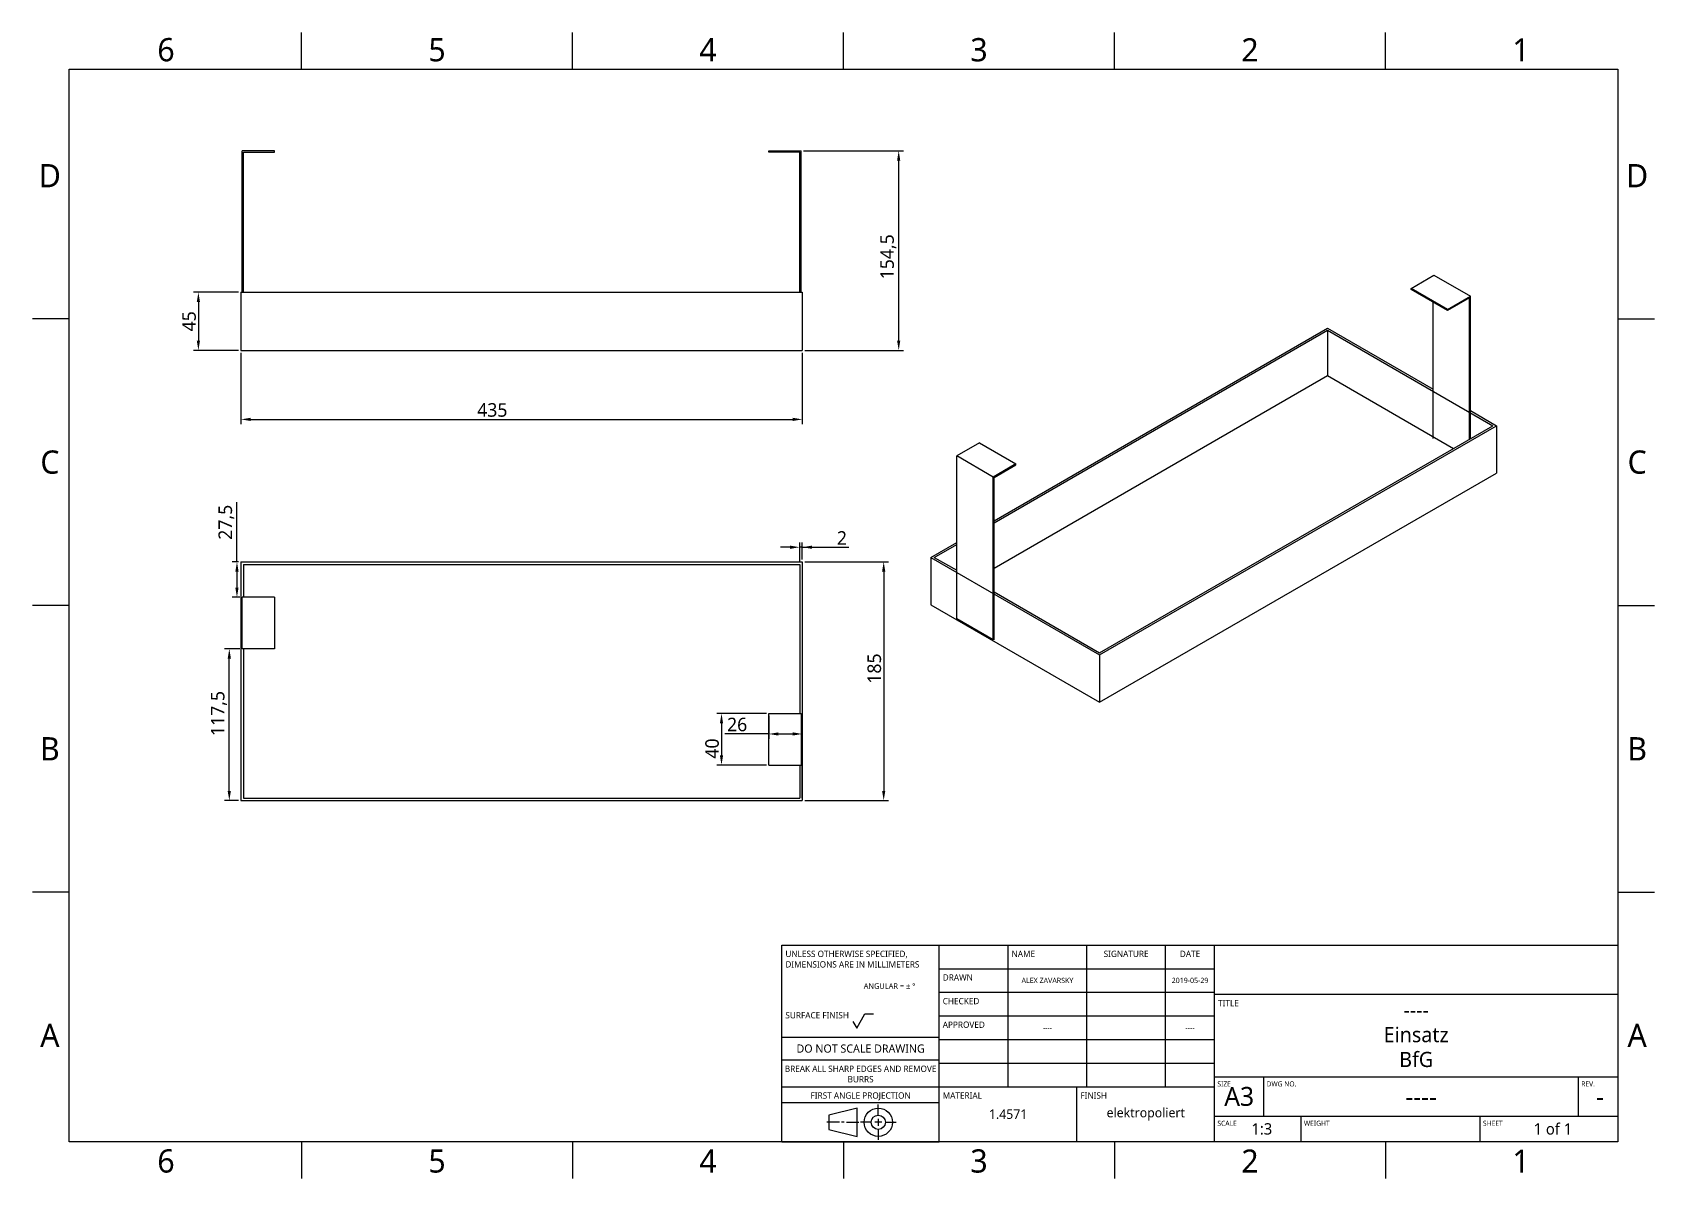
# Model space of a CAD drawing. Extents: x 1 to 420, y 0 to 296.
import ezdxf

# ---------------------------------------------------------------- set-up
doc = ezdxf.new("R2010")
doc.units = 0
doc.header["$LTSCALE"] = 12.7
doc.header["$MEASUREMENT"] = 0
doc.header["$PDMODE"] = 33
doc.header["$PDSIZE"] = 1
doc.layers.get('DEFPOINTS').update_dxf_attribs({"linetype": 'CONTINUOUS'})
for name, color, linetype in [('ANNOTATION_TEXT', 7, 'CONTINUOUS'), ('BORDER_FRAME', 7, 'CONTINUOUS'), ('BORDER_ZONES', 7, 'CONTINUOUS'), ('TITLE_BLOCK', 7, 'CONTINUOUS'), ('VISIBLE', 7, 'CONTINUOUS')]:
    doc.layers.add(name, color=color, linetype=linetype)
doc.styles.add('ONSHAPE-STANDARD', font='NotoSans-Regular.ttf')
doc.styles.add('ONSHAPE-STANDARD-DIMENSION', font='')
doc.styles.add('ONSHAPE-STANDARD-FIELDS', font='NotoSans-Regular.ttf')
doc.styles.get('ONSHAPE-STANDARD-DIMENSION').set_extended_font_data('Noto Sans')
doc.dimstyles.new('ONSHAPE-ISO-25$0', dxfattribs={"dimtxt": 3.5, "dimasz": 2.5, "dimexe": 1.25, "dimexo": 0.625, "dimtad": 1, "dimtxsty": 'ONSHAPE-STANDARD-DIMENSION', "dimcen": 2.5, "dimclrd": 7, "dimclre": 7, "dimclrt": 7, "dimadec": 1, "dimazin": 3, "dimtfac": 1, "dimtmove": 0, "dimatfit": 3})

# ---------------------------------------------------------------- blocks, each defined once
blk = doc.blocks.new('*D1')
at = {"layer": 'ANNOTATION_TEXT', "color": 7}
for p, q in [((54.86, 213.77), (54.86, 195.31)), ((199.86, 213.77), (199.86, 195.31)), ((57.36, 196.56), (197.36, 196.56))]:
    blk.add_line(p, q, dxfattribs=at)
for points in [[(57.36, 196.98), (57.36, 196.15), (54.86, 196.56)], [(197.36, 196.15), (197.36, 196.98), (199.86, 196.56)]]:
    blk.add_solid(points, dxfattribs=at)
at = {"layer": 'DEFPOINTS', "color": 0}
for p in [(54.86, 214.4), (199.86, 214.4), (199.86, 196.56), (199.86, 196.56)]:
    blk.add_point(p, dxfattribs=at)
at = {"layer": 'ANNOTATION_TEXT', "color": 7, "insert": (119.79, 198.98), "char_height": 3.5, "attachment_point": 5, "style": 'ONSHAPE-STANDARD-DIMENSION'}
blk.add_mtext('435', dxfattribs=at)
blk = doc.blocks.new('*D2')
at = {"layer": 'ANNOTATION_TEXT', "color": 7}
for p, q in [((54.24, 229.4), (42.62, 229.4)), ((43.87, 226.9), (43.87, 216.9)), ((54.24, 214.4), (42.62, 214.4))]:
    blk.add_line(p, q, dxfattribs=at)
for points in [[(44.28, 226.9), (43.45, 226.9), (43.87, 229.4)], [(43.45, 216.9), (44.28, 216.9), (43.87, 214.4)]]:
    blk.add_solid(points, dxfattribs=at)
at = {"layer": 'DEFPOINTS', "color": 0}
for p in [(54.86, 229.4), (43.87, 214.4), (43.87, 214.4), (54.86, 214.4)]:
    blk.add_point(p, dxfattribs=at)
at = {"layer": 'ANNOTATION_TEXT', "color": 7, "insert": (41.47, 221.9), "char_height": 3.5, "attachment_point": 5, "rotation": 90, "style": 'ONSHAPE-STANDARD-DIMENSION'}
blk.add_mtext('45', dxfattribs=at)
blk = doc.blocks.new('*D3')
at = {"layer": 'ANNOTATION_TEXT', "color": 7}
for p, q in [((200.15, 265.9), (226.01, 265.9)), ((224.76, 216.9), (224.76, 263.4)), ((200.49, 214.4), (226.01, 214.4))]:
    blk.add_line(p, q, dxfattribs=at)
for points in [[(225.17, 263.4), (224.34, 263.4), (224.76, 265.9)], [(224.34, 216.9), (225.17, 216.9), (224.76, 214.4)]]:
    blk.add_solid(points, dxfattribs=at)
at = {"layer": 'DEFPOINTS', "color": 0}
for p in [(199.53, 265.9), (224.76, 265.9), (224.76, 265.9), (199.86, 214.4)]:
    blk.add_point(p, dxfattribs=at)
at = {"layer": 'ANNOTATION_TEXT', "color": 7, "insert": (222.06, 238.56), "char_height": 3.5, "attachment_point": 5, "rotation": 90, "style": 'ONSHAPE-STANDARD-DIMENSION'}
blk.add_mtext('154,5', dxfattribs=at)
blk = doc.blocks.new('*D4')
at = {"layer": 'ANNOTATION_TEXT', "color": 7}
for p, q in [((200.49, 159.78), (222.13, 159.78)), ((220.88, 157.28), (220.88, 100.61)), ((200.49, 98.11), (222.13, 98.11))]:
    blk.add_line(p, q, dxfattribs=at)
for points in [[(221.3, 157.28), (220.47, 157.28), (220.88, 159.78)], [(220.47, 100.61), (221.3, 100.61), (220.88, 98.11)]]:
    blk.add_solid(points, dxfattribs=at)
at = {"layer": 'DEFPOINTS', "color": 0}
for p in [(199.86, 159.78), (199.86, 98.11), (220.88, 98.11), (220.88, 98.11)]:
    blk.add_point(p, dxfattribs=at)
at = {"layer": 'ANNOTATION_TEXT', "color": 7, "insert": (218.47, 132.21), "char_height": 3.5, "attachment_point": 5, "rotation": 90, "style": 'ONSHAPE-STANDARD-DIMENSION'}
blk.add_mtext('185', dxfattribs=at)
blk = doc.blocks.new('*D5')
at = {"layer": 'ANNOTATION_TEXT', "color": 7}
for p, q in [((190.57, 120.61), (177.74, 120.61)), ((178.99, 118.11), (178.99, 109.78)), ((190.57, 107.28), (177.74, 107.28))]:
    blk.add_line(p, q, dxfattribs=at)
for points in [[(179.4, 118.11), (178.57, 118.11), (178.99, 120.61)], [(178.57, 109.78), (179.4, 109.78), (178.99, 107.28)]]:
    blk.add_solid(points, dxfattribs=at)
at = {"layer": 'DEFPOINTS', "color": 0}
for p in [(191.2, 120.61), (178.99, 107.28), (178.99, 107.28), (191.2, 107.28)]:
    blk.add_point(p, dxfattribs=at)
at = {"layer": 'ANNOTATION_TEXT', "color": 7, "insert": (176.57, 111.56), "char_height": 3.5, "attachment_point": 5, "rotation": 90, "style": 'ONSHAPE-STANDARD-DIMENSION'}
blk.add_mtext('40', dxfattribs=at)
blk = doc.blocks.new('*D6')
at = {"layer": 'ANNOTATION_TEXT', "color": 7}
for p, q in [((191.2, 119.99), (191.2, 114.07)), ((191.2, 115.32), (179.85, 115.32)), ((193.7, 115.32), (197.36, 115.32)), ((199.86, 98.74), (199.86, 116.57))]:
    blk.add_line(p, q, dxfattribs=at)
for points in [[(193.7, 115.74), (193.7, 114.91), (191.2, 115.32)], [(197.36, 114.91), (197.36, 115.74), (199.86, 115.32)]]:
    blk.add_solid(points, dxfattribs=at)
at = {"layer": 'DEFPOINTS', "color": 0}
for p in [(191.2, 120.61), (199.86, 115.32), (199.86, 115.32), (199.86, 98.11)]:
    blk.add_point(p, dxfattribs=at)
at = {"layer": 'ANNOTATION_TEXT', "color": 7, "insert": (183.03, 117.74), "char_height": 3.5, "attachment_point": 5, "style": 'ONSHAPE-STANDARD-DIMENSION'}
blk.add_mtext('26', dxfattribs=at)
blk = doc.blocks.new('*D7')
at = {"layer": 'ANNOTATION_TEXT', "color": 7}
for p, q in [((196.7, 163.55), (194.2, 163.55)), ((199.2, 159.74), (199.2, 164.8)), ((199.86, 163.55), (199.2, 163.55)), ((199.86, 160.41), (199.86, 164.8)), ((199.86, 163.55), (211.87, 163.55)), ((202.36, 163.55), (204.86, 163.55))]:
    blk.add_line(p, q, dxfattribs=at)
for points in [[(196.7, 163.13), (196.7, 163.97), (199.2, 163.55)], [(202.36, 163.97), (202.36, 163.13), (199.86, 163.55)]]:
    blk.add_solid(points, dxfattribs=at)
at = {"layer": 'DEFPOINTS', "color": 0}
for p in [(199.2, 163.55), (199.2, 163.55), (199.86, 159.78), (199.2, 159.11)]:
    blk.add_point(p, dxfattribs=at)
at = {"layer": 'ANNOTATION_TEXT', "color": 7, "insert": (210.09, 165.94), "char_height": 3.5, "attachment_point": 5, "style": 'ONSHAPE-STANDARD-DIMENSION'}
blk.add_mtext('2', dxfattribs=at)
blk = doc.blocks.new('*D8')
at = {"layer": 'ANNOTATION_TEXT', "color": 7}
for p, q in [((53.83, 159.78), (53.83, 175.21)), ((54.24, 159.78), (52.58, 159.78)), ((53.83, 157.28), (53.83, 153.11)), ((54.57, 150.61), (52.58, 150.61))]:
    blk.add_line(p, q, dxfattribs=at)
for points in [[(54.24, 157.28), (53.41, 157.28), (53.83, 159.78)], [(53.41, 153.11), (54.24, 153.11), (53.83, 150.61)]]:
    blk.add_solid(points, dxfattribs=at)
at = {"layer": 'DEFPOINTS', "color": 0}
for p in [(54.86, 159.78), (53.83, 150.61), (53.83, 150.61), (55.2, 150.61)]:
    blk.add_point(p, dxfattribs=at)
at = {"layer": 'ANNOTATION_TEXT', "color": 7, "insert": (51.12, 169.99), "char_height": 3.5, "attachment_point": 5, "rotation": 90, "style": 'ONSHAPE-STANDARD-DIMENSION'}
blk.add_mtext('27,5', dxfattribs=at)
blk = doc.blocks.new('*D9')
at = {"layer": 'ANNOTATION_TEXT', "color": 7}
for p, q in [((54.57, 137.28), (50.6, 137.28)), ((51.85, 100.61), (51.85, 134.78)), ((54.24, 98.11), (50.6, 98.11))]:
    blk.add_line(p, q, dxfattribs=at)
for points in [[(52.27, 134.78), (51.43, 134.78), (51.85, 137.28)], [(51.43, 100.61), (52.27, 100.61), (51.85, 98.11)]]:
    blk.add_solid(points, dxfattribs=at)
at = {"layer": 'DEFPOINTS', "color": 0}
for p in [(51.85, 137.28), (51.85, 137.28), (55.2, 137.28), (54.86, 98.11)]:
    blk.add_point(p, dxfattribs=at)
at = {"layer": 'ANNOTATION_TEXT', "color": 7, "insert": (49.16, 120.6), "char_height": 3.5, "attachment_point": 5, "rotation": 90, "style": 'ONSHAPE-STANDARD-DIMENSION'}
blk.add_mtext('117,5', dxfattribs=at)

msp = doc.modelspace()

# ---------------------------------------------------------------- linework, layer by layer
at = {"layer": 'BORDER_FRAME'}
for p, q in [((10.5, 10), (10.5, 287)), ((10.5, 287), (410.5, 287)), ((410.5, 287), (410.5, 10)), ((410.5, 10), (10.5, 10))]:
    msp.add_line(p, q, dxfattribs=at)
at = {"layer": 'BORDER_ZONES'}
for p, q in [((70.5, 287), (70.5, 296.5)), ((140.5, 287), (140.5, 296.5)), ((210.5, 287), (210.5, 296.5)), ((280.5, 287), (280.5, 296.5)), ((350.5, 287), (350.5, 296.5)), ((10.5, 222.5), (1, 222.5)), ((410.5, 222.5), (420, 222.5)), ((10.5, 148.5), (1, 148.5)), ((410.5, 148.5), (420, 148.5)), ((10.5, 74.5), (1, 74.5)), ((410.5, 74.5), (420, 74.5)), ((70.5, 10), (70.5, 0.5)), ((140.5, 10), (140.5, 0.5)), ((210.5, 10), (210.5, 0.5)), ((280.5, 10), (280.5, 0.5)), ((350.5, 10), (350.5, 0.5))]:
    msp.add_line(p, q, dxfattribs=at)
at = {"layer": 'TITLE_BLOCK'}
for p, q in [((194.6, 10), (194.6, 60.8)), ((194.6, 60.8), (235.24, 60.8)), ((235.24, 10), (235.24, 60.8)), ((235.24, 60.8), (306.36, 60.8)), ((253.02, 24.224), (253.02, 60.8)), ((273.34, 24.224), (273.34, 60.8)), ((293.66, 24.224), (293.66, 60.8)), ((306.36, 10), (306.36, 60.8)), ((306.36, 60.8), (410.5, 60.8)), ((235.24, 54.704), (306.36, 54.704)), ((235.24, 48.608), (306.36, 48.608)), ((306.36, 48.1), (410.5, 48.1)), ((213.904, 39.3298), (216.0376, 43.0253)), ((216.0376, 43.0253), (218.2728, 43.0253)), ((235.24, 42.512), (306.36, 42.512)), ((212.888, 41.0896), (213.904, 39.3298)), ((194.6, 37.0256), (235.24, 37.0256)), ((235.24, 36.416), (306.36, 36.416)), ((194.6, 31.1328), (235.24, 31.1328)), ((235.24, 30.32), (306.36, 30.32)), ((306.36, 26.764), (410.5, 26.764)), ((319.06, 16.604), (319.06, 26.764)), ((400.34, 16.604), (400.34, 26.764)), ((194.6, 24.224), (235.24, 24.224)), ((235.24, 24.224), (306.36, 24.224)), ((270.8, 10), (270.8, 24.224)), ((194.6, 20.16), (235.24, 20.16)), ((214.0056, 18.697), (206.6904, 16.8682)), ((206.6904, 16.8682), (206.6904, 13.2106)), ((214.0056, 11.3818), (214.0056, 18.697)), ((219.492, 16.8682), (219.492, 19.6114)), ((209.4336, 15.0394), (206.2332, 15.0394)), ((206.6904, 13.2106), (214.0056, 11.3818)), ((210.7138, 15.0394), (209.9822, 15.0394)), ((211.2624, 15.0394), (214.4628, 15.0394)), ((217.6632, 15.0394), (214.92, 15.0394)), ((220.4064, 15.0394), (218.5776, 15.0394)), ((219.492, 15.9538), (219.492, 14.125)), ((219.492, 13.2106), (219.492, 10.4674)), ((221.3208, 15.0394), (224.064, 15.0394)), ((306.36, 16.604), (410.5, 16.604)), ((328.712, 10), (328.712, 16.604)), ((374.94, 10), (374.94, 16.604)), ((194.6, 10), (235.24, 10))]:
    msp.add_line(p, q, dxfattribs=at)
for radius in [3.6576, 1.8288]:
    msp.add_circle((219.492, 15.0394), radius, dxfattribs=at)
at = {"layer": 'VISIBLE'}
for p, q in [((63.5293, 265.8964), (55.196, 265.8964)), ((55.196, 229.3964), (55.196, 265.8964)), ((55.5293, 229.3964), (55.5293, 265.5631)), ((55.5293, 265.5631), (63.5293, 265.5631)), ((63.5293, 265.5631), (63.5293, 265.8964)), ((191.196, 265.5631), (191.196, 265.8964)), ((191.196, 265.8964), (199.5293, 265.8964)), ((199.196, 265.5631), (191.196, 265.5631)), ((199.196, 229.3964), (199.196, 265.5631)), ((199.5293, 229.3964), (199.5293, 265.8964)), ((357.1159, 230.391), (363.0084, 233.7931)), ((363.0084, 233.7931), (372.4365, 228.3498)), ((54.8626, 229.3964), (54.8626, 214.3964)), ((54.8626, 229.3964), (199.8626, 229.3964)), ((199.8626, 229.3964), (199.8626, 214.3964)), ((366.544, 224.9477), (357.1159, 230.391)), ((357.1159, 230.1188), (357.1159, 230.391)), ((366.544, 224.6755), (357.1159, 230.1188)), ((362.7727, 191.6074), (362.7727, 226.8529)), ((366.544, 224.9477), (372.4365, 228.3498)), ((372.2008, 227.9415), (366.544, 224.6755)), ((372.2008, 191.4713), (372.2008, 227.9415)), ((372.4365, 191.6074), (372.4365, 228.3498)), ((366.544, 224.6755), (366.544, 224.9477)), ((249.4, 170.3785), (335.5491, 220.1168)), ((249.4, 169.8342), (335.5491, 219.5724)), ((335.5491, 220.1168), (362.7727, 204.3992)), ((335.5491, 219.5724), (378.2112, 194.9414)), ((335.5491, 219.5724), (335.5491, 207.8693)), ((54.8626, 214.3964), (199.8626, 214.3964)), ((249.4, 158.1311), (335.5491, 207.8693)), ((335.5491, 207.8693), (368.076, 189.0899)), ((372.4365, 198.8198), (379.154, 194.9414)), ((276.6236, 136.2898), (378.2112, 194.9414)), ((276.6236, 135.7454), (379.154, 194.9414)), ((379.154, 194.9414), (379.154, 182.694)), ((245.6287, 190.5188), (239.7362, 187.1167)), ((245.6287, 190.5188), (255.0568, 185.0754)), ((249.1642, 181.6734), (239.7362, 187.1167)), ((239.7362, 145.0671), (239.7362, 187.1167)), ((255.0568, 185.0754), (249.1642, 181.6734)), ((249.4, 181.5373), (255.0568, 184.8033)), ((255.0568, 184.8033), (255.0568, 185.0754)), ((249.1642, 139.6238), (249.1642, 181.6734)), ((249.4, 139.7599), (249.4, 181.5373)), ((276.6236, 123.498), (379.154, 182.694)), ((233.0186, 160.9208), (239.7362, 164.7991)), ((233.9615, 160.9208), (239.7362, 164.2548)), ((54.8626, 159.7811), (54.8626, 98.1144)), ((54.8626, 159.7811), (199.8626, 159.7811)), ((199.8626, 159.7811), (199.8626, 98.1144)), ((233.0186, 160.9208), (233.0186, 148.6733)), ((233.0186, 160.9208), (276.6236, 135.7454)), ((233.9615, 160.9208), (239.7362, 157.5867)), ((55.5293, 159.1144), (55.5293, 150.6144)), ((55.5293, 159.1144), (199.196, 159.1144)), ((199.196, 159.1144), (199.196, 120.6144)), ((249.4, 152.0073), (276.6236, 136.2898)), ((55.196, 137.2811), (55.196, 150.6144)), ((63.5293, 150.6144), (55.196, 150.6144)), ((63.5293, 150.6144), (63.5293, 137.2811)), ((233.0186, 148.6733), (276.6236, 123.498)), ((249.1642, 139.6238), (239.7362, 145.0671)), ((249.4, 139.7599), (249.1642, 139.6238)), ((63.5293, 137.2811), (55.196, 137.2811)), ((55.5293, 137.2811), (55.5293, 98.7811)), ((276.6236, 135.7454), (276.6236, 123.498)), ((191.196, 120.6144), (199.5293, 120.6144)), ((191.196, 107.2811), (191.196, 120.6144)), ((199.5293, 120.6144), (199.5293, 107.2811)), ((191.196, 107.2811), (199.5293, 107.2811)), ((199.196, 107.2811), (199.196, 98.7811)), ((54.8626, 98.1144), (199.8626, 98.1144)), ((55.5293, 98.7811), (199.196, 98.7811))]:
    msp.add_line(p, q, dxfattribs=at)

# ---------------------------------------------------------------- texts
at = {"layer": 'BORDER_ZONES', "char_height": 6, "attachment_point": 5, "style": 'ONSHAPE-STANDARD'}
for s, insert in [('6', (35.5, 292)), ('5', (105.5, 292)), ('4', (175.5, 292)), ('3', (245.5, 292)), ('2', (315.5, 292)), ('1', (385.5, 292)), ('D', (5.5, 259.5)), ('D', (415.5, 259.5)), ('C', (5.5, 185.5)), ('C', (415.5, 185.5)), ('B', (5.5, 111.5)), ('B', (415.5, 111.5)), ('A', (5.5, 37.5)), ('A', (415.5, 37.5)), ('6', (35.5, 5)), ('5', (105.5, 5)), ('4', (175.5, 5)), ('3', (245.5, 5)), ('2', (315.5, 5)), ('1', (385.5, 5))]:
    msp.add_mtext(s, dxfattribs=dict(at, insert=insert))
at = {"layer": 'TITLE_BLOCK'}
for s, insert, char_height, width, attachment_point, style in [('UNLESS OTHERWISE SPECIFIED, DIMENSIONS ARE IN MILLIMETERS', (195.4941, 59.337), 1.6256, 40.64, 1, 'ONSHAPE-STANDARD'), ('NAME', (253.9141, 59.337), 1.6256, 20.32, 1, 'ONSHAPE-STANDARD'), ('SIGNATURE', (283.5, 59.337), 1.6256, 20.32, 2, 'ONSHAPE-STANDARD'), ('DATE', (300.01, 59.337), 1.6256, 12.7, 2, 'ONSHAPE-STANDARD'), ('^JANGULAR = ± °^J', (215.7247, 53.3873), 1.46304, 20.32, 1, 'ONSHAPE-STANDARD'), ('DRAWN', (236.1341, 53.241), 1.6256, 17.78, 1, 'ONSHAPE-STANDARD'), ('ALEX ZAVARSKY', (263.18, 51.656), 1.365504, 20.32, 5, 'ONSHAPE-STANDARD-FIELDS'), ('2019-05-29', (300.01, 51.656), 1.3655, 12.7, 5, 'ONSHAPE-STANDARD-FIELDS'), ('CHECKED', (236.1341, 47.145), 1.6256, 17.78, 1, 'ONSHAPE-STANDARD'), ('TITLE', (307.2541, 46.637), 1.6256, 12.7, 1, 'ONSHAPE-STANDARD'), ('SURFACE FINISH', (195.4941, 43.4874), 1.6256, 20.32, 1, 'ONSHAPE-STANDARD'), ('----', (358.43, 44.036), 3.90144, 93.98, 5, 'ONSHAPE-STANDARD-FIELDS'), ('APPROVED', (236.1341, 41.049), 1.6256, 17.78, 1, 'ONSHAPE-STANDARD'), ('----', (263.18, 39.464), 1.3655, 20.32, 5, 'ONSHAPE-STANDARD-FIELDS'), ('----', (300.01, 39.464), 1.3655, 12.7, 5, 'ONSHAPE-STANDARD-FIELDS'), ('Einsatz', (358.43, 37.6352), 3.90144, 93.98, 5, 'ONSHAPE-STANDARD-FIELDS'), ('DO NOT SCALE DRAWING', (214.92, 35.1236), 2.11328, 40.64, 2, 'ONSHAPE-STANDARD'), ('BREAK ALL SHARP EDGES AND REMOVE BURRS', (214.92, 29.6698), 1.6256, 40.64, 2, 'ONSHAPE-STANDARD'), ('BfG', (358.43, 31.2344), 3.90144, 93.98, 5, 'ONSHAPE-STANDARD-FIELDS'), ('SIZE', (307.0753, 25.5936), 1.30048, 12.7, 1, 'ONSHAPE-STANDARD'), ('DWG NO.', (319.7753, 25.5936), 1.30048, 81.28, 1, 'ONSHAPE-STANDARD'), ('REV.', (401.0553, 25.5936), 1.30048, 10.16, 1, 'ONSHAPE-STANDARD'), ('FIRST ANGLE PROJECTION', (214.92, 22.761), 1.6256, 40.64, 2, 'ONSHAPE-STANDARD'), ('MATERIAL', (236.1341, 22.761), 1.6256, 35.56, 1, 'ONSHAPE-STANDARD'), ('FINISH', (271.6941, 22.761), 1.6256, 35.56, 1, 'ONSHAPE-STANDARD'), ('A3', (312.71, 21.684), 4.8768, 12.7, 5, 'ONSHAPE-STANDARD-FIELDS'), ('----', (359.7, 21.684), 4.8768, 81.28, 5, 'ONSHAPE-STANDARD-FIELDS'), ('-', (405.928, 21.684), 4.8768, 9.144, 5, 'ONSHAPE-STANDARD-FIELDS'), ('1.4571 ', (253.02, 17.112), 2.4384, 35.56, 5, 'ONSHAPE-STANDARD-FIELDS'), ('elektropoliert ', (288.58, 17.112), 2.4384, 35.56, 5, 'ONSHAPE-STANDARD-FIELDS'), ('SCALE', (307.0753, 15.4336), 1.30048, 22.352, 1, 'ONSHAPE-STANDARD'), ('1:3', (318.552, 13.302), 2.92608, 20.32, 5, 'ONSHAPE-STANDARD-FIELDS'), ('WEIGHT', (329.4273, 15.4336), 1.30048, 46.228, 1, 'ONSHAPE-STANDARD'), ('SHEET', (375.6553, 15.4336), 1.30048, 35.56, 1, 'ONSHAPE-STANDARD'), ('1 of 1', (393.736, 13.302), 2.92608, 33.528, 5, 'ONSHAPE-STANDARD-FIELDS')]:
    msp.add_mtext(s, dxfattribs=dict(at, insert=insert, char_height=char_height, width=width, attachment_point=attachment_point, style=style))

# ---------------------------------------------------------------- dimensions: what is measured, and where the dimension line sits
at = {"layer": 'ANNOTATION_TEXT'}
for base, p1, p2, picture, middle in [((224.7558, 265.8964), (199.8626, 214.3964, 9.1272), (199.5293, 265.8964, -0.0395), '*D3', (224.7558, 238.5558)), ((43.8675, 214.3964), (54.8626, 229.3964, 9.1272), (54.8626, 214.3964, 9.1272), '*D2', (43.8675, 221.8964)), ((53.8269, 150.6144), (54.8626, 159.7811, -10.1112), (55.196, 150.6144, 26.3888), '*D8', (53.8269, 169.9933)), ((220.8848, 98.1144), (199.8626, 159.7811, -10.1112), (199.8626, 98.1144, -10.1112), '*D4', (220.8848, 132.2124)), ((51.8506, 137.2811), (54.8626, 98.1144, -10.1112), (55.196, 137.2811, 26.3888), '*D9', (51.8506, 120.5952)), ((178.9855, 107.2811), (191.196, 120.6144, 26.3888), (191.196, 107.2811, 26.3888), '*D5', (178.9855, 111.5551))]:
    dim = msp.add_linear_dim(base=base, p1=p1, p2=p2, angle=90, dimstyle='ONSHAPE-ISO-25$0', override={"dimlfac": 3, "dimpost": ''}, dxfattribs=at)
    dim.commit()
    dim.dimension.update_dxf_attribs({"geometry": picture, "text_midpoint": middle, "dimtype": 160})
for base, p1, p2, picture, middle in [((199.8626, 196.5621), (54.8626, 214.3964, 9.1272), (199.8626, 214.3964, 9.1272), '*D1', (119.7919, 196.5621)), ((199.196, 163.5506), (199.8626, 159.7811, -10.1112), (199.196, 159.1144, -10.1112), '*D7', (210.0915, 163.5506)), ((199.8626, 115.3226), (191.196, 120.6144, 26.3888), (199.8626, 98.1144, -10.1112), '*D6', (183.0342, 115.3226))]:
    dim = msp.add_linear_dim(base=base, p1=p1, p2=p2, dimstyle='ONSHAPE-ISO-25$0', override={"dimlfac": 3, "dimpost": ''}, dxfattribs=at)
    dim.commit()
    dim.dimension.update_dxf_attribs({"geometry": picture, "text_midpoint": middle, "dimtype": 160})

doc.saveas('drawing.dxf')
